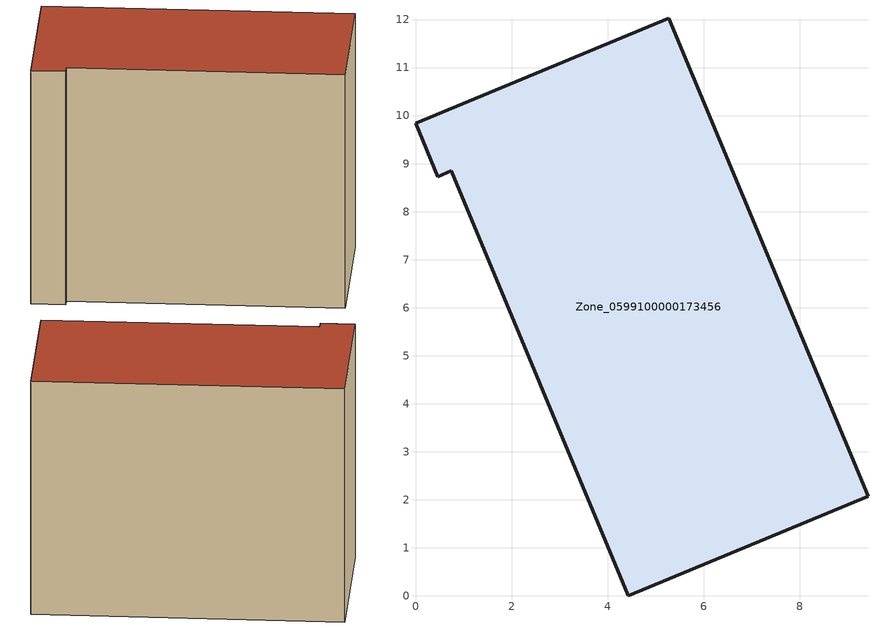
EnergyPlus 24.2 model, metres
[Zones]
Zone_0599100000173456
 floor ground (C_G): 0.74,8.85 0.46,8.73 0,9.84 5.27,12.03 9.42,2.07 4.43,0 z3.59
 wall outside (C_F): 5.27,12.03 0,9.84 0.46,8.73 0.74,8.85 4.43,0 9.42,2.07 5.27,12.03 z3.59:12.28
 roof outside (C_R): 4.43,0 9.42,2.07 5.27,12.03 0,9.84 0.46,8.73 0.74,8.85 z12.28
[BUILDING]
Pand.0599100000173456: North Axis=0; Terrain=City; Loads Convergence Tolerance Value=0.04; Temperature Convergence Tolerance Value=0.4; Solar Distribution=FullExterior; Maximum Number of Warmup Days=25; Minimum Number of Warmup Days=1
[Site:Location]
Rotterdam.The.Hague.AP_ZH_NLD Design_Conditions: Latitude=51.96; Longitude=4.45; Time Zone=1; Elevation=-4.5
[SITE:GROUNDTEMPERATURE:BUILDINGSURFACE]
18, 18, 18, 18, 18, 18, 18, 18, 18, 18, 18, 18
[MATERIAL] Thermal Absorptance=0.9; Solar Absorptance=0.7; Visible Absorptance=0.7
Name | Roughness | Thickness | Conductivity | Density | Specific Heat
G.TI.1975-1991 | MediumSmooth | 0.15 | 0.288461 | 540 | 1210
F.TI.1975-1991 | Rough | 0.3 | 0.230769 | 1920 | 840
R.TI.1975-1991 | MediumRough | 0.2 | 0.153846 | 1500 | 1000
[CONSTRUCTION]
C_G: G.TI.1975-1991
C_F: F.TI.1975-1991
C_R: R.TI.1975-1991
[ZONE]
Zone_0599100000173456: Type=1; Multiplier=1; Ceiling Height=Autocalculate; Volume=Autocalculate; Floor Area=autocalculate; Part of Total Floor Area=Yes
[ZONEINFILTRATION:DESIGNFLOWRATE]
Infil_Zone_0599100000173456: Zone or ZoneList or Space or SpaceList=Zone_0599100000173456; Schedule=AlwaysOn; Design Flow Rate Calculation Method=Flow/Area; Flow Rate per Floor Area=0.003; Constant Term Coefficient=1; Temperature Term Coefficient=0; Velocity Term Coefficient=0; Velocity Squared Term Coefficient=0
[HVACTEMPLATE:ZONE:IDEALLOADSAIRSYSTEM]
Zone_0599100000173456: Maximum Heating Supply Air Temperature=50; Minimum Cooling Supply Air Temperature=13; Maximum Heating Supply Air Humidity Ratio=0.0156; Minimum Cooling Supply Air Humidity Ratio=0.0077; Heating Limit=NoLimit; Cooling Limit=NoLimit; Dehumidification Control Type=ConstantSensibleHeatRatio; Cooling Sensible Heat Ratio=0.7; Dehumidification Setpoint=60; Humidification Control Type=None; Humidification Setpoint=30; Outdoor Air Method=None; Outdoor Air Flow Rate per Person=0.00944; Outdoor Air Flow Rate per Zone Floor Area=0; Outdoor Air Flow Rate per Zone=0; Demand Controlled Ventilation Type=None; Outdoor Air Economizer Type=NoEconomizer; Heat Recovery Type=None; Sensible Heat Recovery Effectiveness=0.7; Latent Heat Recovery Effectiveness=0.65
[ZONECONTROL:THERMOSTAT]
ThermostatControl_Zone_0599100000173456: Zone or ZoneList=Zone_0599100000173456; Control Type Schedule=DualSetpointControlType; Control 1=Thermostat_Zone_0599100000173456; Temperature Difference Between Cutout And Setpoint=0
[THERMOSTATSETPOINT:DUALSETPOINT]
Thermostat_Zone_0599100000173456: Heating Setpoint Temperature Schedule=HeatingSetpoint_Zone_0599100000173456; Cooling Setpoint Temperature Schedule=CoolingSetpoint_Zone_0599100000173456
[SCHEDULE:COMPACT]
HeatingSetpoint_Zone_0599100000173456: Through: 12/31, For: AllDays, Until: 24:00, 21
CoolingSetpoint_Zone_0599100000173456: Through: 12/31, For: AllDays, Until: 24:00, 24
DualSetpointControlType: Through: 12/31, For: AllDays, Until: 24:00, 4
AlwaysOn: Through: 12/31, For: AllDays, Until: 24:00, 1
